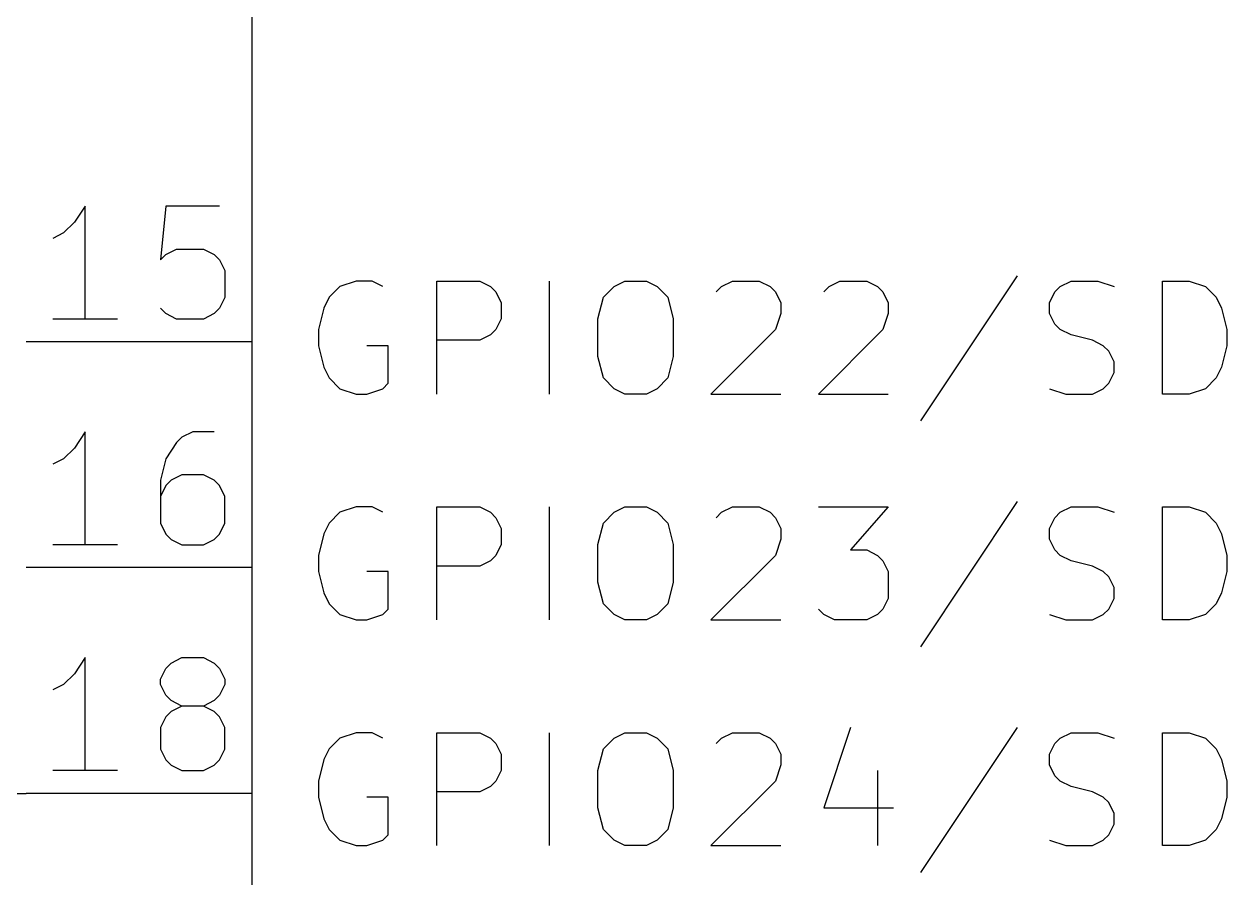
# Model space of a CAD drawing. Extents: x 0.4 to 11.3, y -7.9 to -0.4.
# Drawn here: x 1.449 to 1.982, y -3.587 to -3.209 of the extents above; entities that cross this region are included whole.
import ezdxf

# ---------------------------------------------------------------- set-up
doc = ezdxf.new("R2010")
doc.units = 0
doc.header["$MEASUREMENT"] = 0
for name, color, linetype in [('CYAN2', 4, 'CONTINUOUS'), ('GREEN3', 91, 'CONTINUOUS'), ('LYELLOW', 51, 'CONTINUOUS'), ('RED2', 1, 'CONTINUOUS'), ('RED3', 11, 'CONTINUOUS')]:
    doc.layers.add(name, color=color, linetype=linetype)

msp = doc.modelspace()

# ---------------------------------------------------------------- linework, layer by layer
at = {"layer": 'CYAN2', "linetype": 'CONTINUOUS'}
for p, q in [((1.59619, -3.32313), (1.58905, -3.32551)), ((1.59619, -3.32313), (1.58905, -3.32551)), ((1.60333, -3.32313), (1.59619, -3.32313)), ((1.60333, -3.32313), (1.59619, -3.32313)), ((1.60809, -3.32551), (1.60333, -3.32313)), ((1.60809, -3.32551), (1.60333, -3.32313)), ((1.6319, -3.37313), (1.6319, -3.32313)), ((1.6319, -3.32313), (1.65095, -3.32313)), ((1.6319, -3.37313), (1.6319, -3.32313)), ((1.6319, -3.32313), (1.65095, -3.32313)), ((1.65095, -3.32313), (1.65571, -3.32551)), ((1.65095, -3.32313), (1.65571, -3.32551)), ((1.6819, -3.37313), (1.6819, -3.32313)), ((1.6819, -3.37313), (1.6819, -3.32313)), ((1.71048, -3.32551), (1.71524, -3.32313)), ((1.71048, -3.32551), (1.71524, -3.32313)), ((1.71524, -3.32313), (1.72476, -3.32313)), ((1.71524, -3.32313), (1.72476, -3.32313)), ((1.72476, -3.32313), (1.72952, -3.32551)), ((1.72476, -3.32313), (1.72952, -3.32551)), ((1.75809, -3.32551), (1.76286, -3.32313)), ((1.75809, -3.32551), (1.76286, -3.32313)), ((1.76286, -3.32313), (1.77476, -3.32313)), ((1.76286, -3.32313), (1.77476, -3.32313)), ((1.77476, -3.32313), (1.77952, -3.32551)), ((1.77476, -3.32313), (1.77952, -3.32551)), ((1.80571, -3.32551), (1.81048, -3.32313)), ((1.80571, -3.32551), (1.81048, -3.32313)), ((1.81048, -3.32313), (1.82238, -3.32313)), ((1.81048, -3.32313), (1.82238, -3.32313)), ((1.82238, -3.32313), (1.82714, -3.32551)), ((1.82238, -3.32313), (1.82714, -3.32551)), ((1.88905, -3.32075), (1.84619, -3.38504)), ((1.88905, -3.32075), (1.84619, -3.38504)), ((1.90809, -3.32551), (1.91286, -3.32313)), ((1.90809, -3.32551), (1.91286, -3.32313)), ((1.91286, -3.32313), (1.92476, -3.32313)), ((1.91286, -3.32313), (1.92476, -3.32313)), ((1.92476, -3.32313), (1.93191, -3.32551)), ((1.92476, -3.32313), (1.93191, -3.32551)), ((1.95333, -3.37313), (1.95333, -3.32313)), ((1.95333, -3.32313), (1.96524, -3.32313)), ((1.95333, -3.37313), (1.95333, -3.32313)), ((1.95333, -3.32313), (1.96524, -3.32313)), ((1.96524, -3.32313), (1.97238, -3.32551)), ((1.96524, -3.32313), (1.97238, -3.32551)), ((1.58905, -3.32551), (1.58428, -3.33028)), ((1.58905, -3.32551), (1.58428, -3.33028)), ((1.65571, -3.32551), (1.65809, -3.32789)), ((1.65571, -3.32551), (1.65809, -3.32789)), ((1.65809, -3.32789), (1.66047, -3.33265)), ((1.65809, -3.32789), (1.66047, -3.33265)), ((1.70571, -3.33028), (1.71048, -3.32551)), ((1.70571, -3.33028), (1.71048, -3.32551)), ((1.72952, -3.32551), (1.73428, -3.33028)), ((1.72952, -3.32551), (1.73428, -3.33028)), ((1.75572, -3.32789), (1.75809, -3.32551)), ((1.75572, -3.32789), (1.75809, -3.32551)), ((1.77952, -3.32551), (1.78191, -3.32789)), ((1.77952, -3.32551), (1.78191, -3.32789)), ((1.78191, -3.32789), (1.78429, -3.33265)), ((1.78191, -3.32789), (1.78429, -3.33265)), ((1.80333, -3.32789), (1.80571, -3.32551)), ((1.80333, -3.32789), (1.80571, -3.32551)), ((1.82714, -3.32551), (1.82952, -3.32789)), ((1.82714, -3.32551), (1.82952, -3.32789)), ((1.82952, -3.32789), (1.83191, -3.33265)), ((1.82952, -3.32789), (1.83191, -3.33265)), ((1.90333, -3.33265), (1.90571, -3.32789)), ((1.90333, -3.33265), (1.90571, -3.32789)), ((1.90571, -3.32789), (1.90809, -3.32551)), ((1.90571, -3.32789), (1.90809, -3.32551)), ((1.97238, -3.32551), (1.97714, -3.33028)), ((1.97238, -3.32551), (1.97714, -3.33028)), ((1.5819, -3.33504), (1.57952, -3.34456)), ((1.5819, -3.33504), (1.57952, -3.34456)), ((1.58428, -3.33028), (1.5819, -3.33504)), ((1.58428, -3.33028), (1.5819, -3.33504)), ((1.66047, -3.33265), (1.66047, -3.3398)), ((1.66047, -3.33265), (1.66047, -3.3398)), ((1.70333, -3.3398), (1.70571, -3.33028)), ((1.70333, -3.3398), (1.70571, -3.33028)), ((1.73428, -3.33028), (1.73667, -3.3398)), ((1.73428, -3.33028), (1.73667, -3.3398)), ((1.78429, -3.33265), (1.78429, -3.33742)), ((1.78429, -3.33265), (1.78429, -3.33742)), ((1.83191, -3.33265), (1.83191, -3.33742)), ((1.83191, -3.33265), (1.83191, -3.33742)), ((1.90333, -3.33742), (1.90333, -3.33265)), ((1.90333, -3.33742), (1.90333, -3.33265)), ((1.97714, -3.33028), (1.97952, -3.33504)), ((1.97714, -3.33028), (1.97952, -3.33504)), ((1.97952, -3.33504), (1.9819, -3.34456)), ((1.97952, -3.33504), (1.9819, -3.34456)), ((1.66047, -3.3398), (1.65809, -3.34456)), ((1.66047, -3.3398), (1.65809, -3.34456)), ((1.70333, -3.35646), (1.70333, -3.3398)), ((1.70333, -3.35646), (1.70333, -3.3398)), ((1.73667, -3.3398), (1.73667, -3.35646)), ((1.73667, -3.3398), (1.73667, -3.35646)), ((1.78429, -3.33742), (1.78191, -3.34456)), ((1.78429, -3.33742), (1.78191, -3.34456)), ((1.83191, -3.33742), (1.82952, -3.34456)), ((1.83191, -3.33742), (1.82952, -3.34456)), ((1.90571, -3.34218), (1.90333, -3.33742)), ((1.90571, -3.34218), (1.90333, -3.33742)), ((1.57952, -3.34456), (1.57952, -3.3517)), ((1.57952, -3.34456), (1.57952, -3.3517)), ((1.65809, -3.34456), (1.65571, -3.34694)), ((1.65809, -3.34456), (1.65571, -3.34694)), ((1.78191, -3.34456), (1.75333, -3.37313)), ((1.78191, -3.34456), (1.75333, -3.37313)), ((1.82952, -3.34456), (1.80095, -3.37313)), ((1.82952, -3.34456), (1.80095, -3.37313)), ((1.90809, -3.34456), (1.90571, -3.34218)), ((1.90809, -3.34456), (1.90571, -3.34218)), ((1.91286, -3.34694), (1.90809, -3.34456)), ((1.91286, -3.34694), (1.90809, -3.34456)), ((1.9819, -3.34456), (1.9819, -3.3517)), ((1.9819, -3.34456), (1.9819, -3.3517)), ((1.65095, -3.34932), (1.6319, -3.34932)), ((1.65095, -3.34932), (1.6319, -3.34932)), ((1.65571, -3.34694), (1.65095, -3.34932)), ((1.65571, -3.34694), (1.65095, -3.34932)), ((1.92238, -3.34932), (1.91286, -3.34694)), ((1.92238, -3.34932), (1.91286, -3.34694)), ((1.92714, -3.3517), (1.92238, -3.34932)), ((1.92714, -3.3517), (1.92238, -3.34932)), ((1.57952, -3.3517), (1.5819, -3.36122)), ((1.57952, -3.3517), (1.5819, -3.36122)), ((1.61047, -3.3517), (1.60095, -3.3517)), ((1.61047, -3.3517), (1.60095, -3.3517)), ((1.61047, -3.36837), (1.61047, -3.3517)), ((1.61047, -3.36837), (1.61047, -3.3517)), ((1.92952, -3.35408), (1.92714, -3.3517)), ((1.92952, -3.35408), (1.92714, -3.3517)), ((1.93191, -3.35885), (1.92952, -3.35408)), ((1.93191, -3.35885), (1.92952, -3.35408)), ((1.9819, -3.3517), (1.97952, -3.36122)), ((1.9819, -3.3517), (1.97952, -3.36122)), ((1.5819, -3.36122), (1.58428, -3.36599)), ((1.5819, -3.36122), (1.58428, -3.36599)), ((1.70571, -3.36599), (1.70333, -3.35646)), ((1.70571, -3.36599), (1.70333, -3.35646)), ((1.73667, -3.35646), (1.73428, -3.36599)), ((1.73667, -3.35646), (1.73428, -3.36599)), ((1.93191, -3.36361), (1.93191, -3.35885)), ((1.93191, -3.36361), (1.93191, -3.35885)), ((1.97952, -3.36122), (1.97714, -3.36599)), ((1.97952, -3.36122), (1.97714, -3.36599)), ((1.58428, -3.36599), (1.58905, -3.37075)), ((1.58428, -3.36599), (1.58905, -3.37075)), ((1.71048, -3.37075), (1.70571, -3.36599)), ((1.71048, -3.37075), (1.70571, -3.36599)), ((1.73428, -3.36599), (1.72952, -3.37075)), ((1.73428, -3.36599), (1.72952, -3.37075)), ((1.92952, -3.36837), (1.93191, -3.36361)), ((1.92952, -3.36837), (1.93191, -3.36361)), ((1.97714, -3.36599), (1.97238, -3.37075)), ((1.97714, -3.36599), (1.97238, -3.37075)), ((1.58905, -3.37075), (1.59619, -3.37313)), ((1.58905, -3.37075), (1.59619, -3.37313)), ((1.60095, -3.37313), (1.60809, -3.37075)), ((1.60095, -3.37313), (1.60809, -3.37075)), ((1.60809, -3.37075), (1.61047, -3.36837)), ((1.60809, -3.37075), (1.61047, -3.36837)), ((1.71524, -3.37313), (1.71048, -3.37075)), ((1.71524, -3.37313), (1.71048, -3.37075)), ((1.72952, -3.37075), (1.72476, -3.37313)), ((1.72952, -3.37075), (1.72476, -3.37313)), ((1.90333, -3.37075), (1.91048, -3.37313)), ((1.90333, -3.37075), (1.91048, -3.37313)), ((1.92238, -3.37313), (1.92714, -3.37075)), ((1.92238, -3.37313), (1.92714, -3.37075)), ((1.92714, -3.37075), (1.92952, -3.36837)), ((1.92714, -3.37075), (1.92952, -3.36837)), ((1.97238, -3.37075), (1.96524, -3.37313)), ((1.97238, -3.37075), (1.96524, -3.37313)), ((1.59619, -3.37313), (1.60095, -3.37313)), ((1.59619, -3.37313), (1.60095, -3.37313)), ((1.72476, -3.37313), (1.71524, -3.37313)), ((1.72476, -3.37313), (1.71524, -3.37313)), ((1.75333, -3.37313), (1.78429, -3.37313)), ((1.75333, -3.37313), (1.78429, -3.37313)), ((1.80095, -3.37313), (1.83191, -3.37313)), ((1.80095, -3.37313), (1.83191, -3.37313)), ((1.91048, -3.37313), (1.92238, -3.37313)), ((1.91048, -3.37313), (1.92238, -3.37313)), ((1.96524, -3.37313), (1.95333, -3.37313)), ((1.96524, -3.37313), (1.95333, -3.37313)), ((1.58905, -3.42551), (1.58428, -3.43028)), ((1.58905, -3.42551), (1.58428, -3.43028)), ((1.59619, -3.42313), (1.58905, -3.42551)), ((1.59619, -3.42313), (1.58905, -3.42551)), ((1.60333, -3.42313), (1.59619, -3.42313)), ((1.60333, -3.42313), (1.59619, -3.42313)), ((1.60809, -3.42551), (1.60333, -3.42313)), ((1.60809, -3.42551), (1.60333, -3.42313)), ((1.6319, -3.47313), (1.6319, -3.42313)), ((1.6319, -3.42313), (1.65095, -3.42313)), ((1.6319, -3.47313), (1.6319, -3.42313)), ((1.6319, -3.42313), (1.65095, -3.42313)), ((1.65095, -3.42313), (1.65571, -3.42551)), ((1.65095, -3.42313), (1.65571, -3.42551)), ((1.65571, -3.42551), (1.65809, -3.42789)), ((1.65571, -3.42551), (1.65809, -3.42789)), ((1.6819, -3.47313), (1.6819, -3.42313)), ((1.6819, -3.47313), (1.6819, -3.42313)), ((1.70571, -3.43028), (1.71048, -3.42551)), ((1.70571, -3.43028), (1.71048, -3.42551)), ((1.71048, -3.42551), (1.71524, -3.42313)), ((1.71048, -3.42551), (1.71524, -3.42313)), ((1.71524, -3.42313), (1.72476, -3.42313)), ((1.71524, -3.42313), (1.72476, -3.42313)), ((1.72476, -3.42313), (1.72952, -3.42551)), ((1.72476, -3.42313), (1.72952, -3.42551)), ((1.72952, -3.42551), (1.73428, -3.43028)), ((1.72952, -3.42551), (1.73428, -3.43028)), ((1.75572, -3.42789), (1.75809, -3.42551)), ((1.75572, -3.42789), (1.75809, -3.42551)), ((1.75809, -3.42551), (1.76286, -3.42313)), ((1.75809, -3.42551), (1.76286, -3.42313)), ((1.76286, -3.42313), (1.77476, -3.42313)), ((1.76286, -3.42313), (1.77476, -3.42313)), ((1.77476, -3.42313), (1.77952, -3.42551)), ((1.77476, -3.42313), (1.77952, -3.42551)), ((1.77952, -3.42551), (1.78191, -3.42789)), ((1.77952, -3.42551), (1.78191, -3.42789)), ((1.80095, -3.42313), (1.83191, -3.42313)), ((1.80095, -3.42313), (1.83191, -3.42313)), ((1.83191, -3.42313), (1.81524, -3.44218)), ((1.83191, -3.42313), (1.81524, -3.44218)), ((1.88905, -3.42075), (1.84619, -3.48504)), ((1.88905, -3.42075), (1.84619, -3.48504)), ((1.90571, -3.42789), (1.90809, -3.42551)), ((1.90571, -3.42789), (1.90809, -3.42551)), ((1.90809, -3.42551), (1.91286, -3.42313)), ((1.90809, -3.42551), (1.91286, -3.42313)), ((1.91286, -3.42313), (1.92476, -3.42313)), ((1.91286, -3.42313), (1.92476, -3.42313)), ((1.92476, -3.42313), (1.93191, -3.42551)), ((1.92476, -3.42313), (1.93191, -3.42551)), ((1.95333, -3.47313), (1.95333, -3.42313)), ((1.95333, -3.42313), (1.96524, -3.42313)), ((1.95333, -3.47313), (1.95333, -3.42313)), ((1.95333, -3.42313), (1.96524, -3.42313)), ((1.96524, -3.42313), (1.97238, -3.42551)), ((1.96524, -3.42313), (1.97238, -3.42551)), ((1.97238, -3.42551), (1.97714, -3.43028)), ((1.97238, -3.42551), (1.97714, -3.43028)), ((1.58428, -3.43028), (1.5819, -3.43504)), ((1.58428, -3.43028), (1.5819, -3.43504)), ((1.65809, -3.42789), (1.66047, -3.43265)), ((1.65809, -3.42789), (1.66047, -3.43265)), ((1.70333, -3.4398), (1.70571, -3.43028)), ((1.70333, -3.4398), (1.70571, -3.43028)), ((1.73428, -3.43028), (1.73667, -3.4398)), ((1.73428, -3.43028), (1.73667, -3.4398)), ((1.78191, -3.42789), (1.78429, -3.43265)), ((1.78191, -3.42789), (1.78429, -3.43265)), ((1.90333, -3.43265), (1.90571, -3.42789)), ((1.90333, -3.43265), (1.90571, -3.42789)), ((1.97714, -3.43028), (1.97952, -3.43504)), ((1.97714, -3.43028), (1.97952, -3.43504)), ((1.5819, -3.43504), (1.57952, -3.44456)), ((1.5819, -3.43504), (1.57952, -3.44456)), ((1.66047, -3.43265), (1.66047, -3.4398)), ((1.66047, -3.43265), (1.66047, -3.4398)), ((1.78429, -3.43265), (1.78429, -3.43742)), ((1.78429, -3.43265), (1.78429, -3.43742)), ((1.90333, -3.43742), (1.90333, -3.43265)), ((1.90333, -3.43742), (1.90333, -3.43265)), ((1.97952, -3.43504), (1.9819, -3.44456)), ((1.97952, -3.43504), (1.9819, -3.44456)), ((1.66047, -3.4398), (1.65809, -3.44456)), ((1.66047, -3.4398), (1.65809, -3.44456)), ((1.70333, -3.45646), (1.70333, -3.4398)), ((1.70333, -3.45646), (1.70333, -3.4398)), ((1.73667, -3.4398), (1.73667, -3.45646)), ((1.73667, -3.4398), (1.73667, -3.45646)), ((1.78429, -3.43742), (1.78191, -3.44456)), ((1.78429, -3.43742), (1.78191, -3.44456)), ((1.90571, -3.44218), (1.90333, -3.43742)), ((1.90571, -3.44218), (1.90333, -3.43742)), ((1.57952, -3.44456), (1.57952, -3.4517)), ((1.57952, -3.44456), (1.57952, -3.4517)), ((1.65571, -3.44694), (1.65095, -3.44932)), ((1.65571, -3.44694), (1.65095, -3.44932)), ((1.65809, -3.44456), (1.65571, -3.44694)), ((1.65809, -3.44456), (1.65571, -3.44694)), ((1.78191, -3.44456), (1.75333, -3.47313)), ((1.78191, -3.44456), (1.75333, -3.47313)), ((1.81524, -3.44218), (1.82238, -3.44218)), ((1.81524, -3.44218), (1.82238, -3.44218)), ((1.82238, -3.44218), (1.82714, -3.44456)), ((1.82238, -3.44218), (1.82714, -3.44456)), ((1.82714, -3.44456), (1.82952, -3.44694)), ((1.82714, -3.44456), (1.82952, -3.44694)), ((1.82952, -3.44694), (1.83191, -3.4517)), ((1.82952, -3.44694), (1.83191, -3.4517)), ((1.90809, -3.44456), (1.90571, -3.44218)), ((1.90809, -3.44456), (1.90571, -3.44218)), ((1.91286, -3.44694), (1.90809, -3.44456)), ((1.91286, -3.44694), (1.90809, -3.44456)), ((1.92238, -3.44932), (1.91286, -3.44694)), ((1.92238, -3.44932), (1.91286, -3.44694)), ((1.9819, -3.44456), (1.9819, -3.4517)), ((1.9819, -3.44456), (1.9819, -3.4517)), ((1.57952, -3.4517), (1.5819, -3.46122)), ((1.57952, -3.4517), (1.5819, -3.46122)), ((1.61047, -3.4517), (1.60095, -3.4517)), ((1.61047, -3.4517), (1.60095, -3.4517)), ((1.61047, -3.46837), (1.61047, -3.4517)), ((1.61047, -3.46837), (1.61047, -3.4517)), ((1.65095, -3.44932), (1.6319, -3.44932)), ((1.65095, -3.44932), (1.6319, -3.44932)), ((1.83191, -3.4517), (1.83191, -3.46361)), ((1.83191, -3.4517), (1.83191, -3.46361)), ((1.92714, -3.4517), (1.92238, -3.44932)), ((1.92714, -3.4517), (1.92238, -3.44932)), ((1.92952, -3.45408), (1.92714, -3.4517)), ((1.92952, -3.45408), (1.92714, -3.4517)), ((1.9819, -3.4517), (1.97952, -3.46122)), ((1.9819, -3.4517), (1.97952, -3.46122)), ((1.70571, -3.46599), (1.70333, -3.45646)), ((1.70571, -3.46599), (1.70333, -3.45646)), ((1.73667, -3.45646), (1.73428, -3.46599)), ((1.73667, -3.45646), (1.73428, -3.46599)), ((1.93191, -3.45885), (1.92952, -3.45408)), ((1.93191, -3.45885), (1.92952, -3.45408)), ((1.5819, -3.46122), (1.58428, -3.46599)), ((1.5819, -3.46122), (1.58428, -3.46599)), ((1.93191, -3.46361), (1.93191, -3.45885)), ((1.93191, -3.46361), (1.93191, -3.45885)), ((1.97952, -3.46122), (1.97714, -3.46599)), ((1.97952, -3.46122), (1.97714, -3.46599)), ((1.58428, -3.46599), (1.58905, -3.47075)), ((1.58428, -3.46599), (1.58905, -3.47075)), ((1.71048, -3.47075), (1.70571, -3.46599)), ((1.71048, -3.47075), (1.70571, -3.46599)), ((1.73428, -3.46599), (1.72952, -3.47075)), ((1.73428, -3.46599), (1.72952, -3.47075)), ((1.83191, -3.46361), (1.82952, -3.46837)), ((1.83191, -3.46361), (1.82952, -3.46837)), ((1.92952, -3.46837), (1.93191, -3.46361)), ((1.92952, -3.46837), (1.93191, -3.46361)), ((1.97714, -3.46599), (1.97238, -3.47075)), ((1.97714, -3.46599), (1.97238, -3.47075)), ((1.58905, -3.47075), (1.59619, -3.47313)), ((1.58905, -3.47075), (1.59619, -3.47313)), ((1.59619, -3.47313), (1.60095, -3.47313)), ((1.59619, -3.47313), (1.60095, -3.47313)), ((1.60095, -3.47313), (1.60809, -3.47075)), ((1.60095, -3.47313), (1.60809, -3.47075)), ((1.60809, -3.47075), (1.61047, -3.46837)), ((1.60809, -3.47075), (1.61047, -3.46837)), ((1.71524, -3.47313), (1.71048, -3.47075)), ((1.71524, -3.47313), (1.71048, -3.47075)), ((1.72476, -3.47313), (1.71524, -3.47313)), ((1.72476, -3.47313), (1.71524, -3.47313)), ((1.72952, -3.47075), (1.72476, -3.47313)), ((1.72952, -3.47075), (1.72476, -3.47313)), ((1.75333, -3.47313), (1.78429, -3.47313)), ((1.75333, -3.47313), (1.78429, -3.47313)), ((1.80333, -3.47075), (1.80095, -3.46837)), ((1.80333, -3.47075), (1.80095, -3.46837)), ((1.80809, -3.47313), (1.80333, -3.47075)), ((1.80809, -3.47313), (1.80333, -3.47075)), ((1.82238, -3.47313), (1.80809, -3.47313)), ((1.82238, -3.47313), (1.80809, -3.47313)), ((1.82714, -3.47075), (1.82238, -3.47313)), ((1.82714, -3.47075), (1.82238, -3.47313)), ((1.82952, -3.46837), (1.82714, -3.47075)), ((1.82952, -3.46837), (1.82714, -3.47075)), ((1.90333, -3.47075), (1.91048, -3.47313)), ((1.90333, -3.47075), (1.91048, -3.47313)), ((1.91048, -3.47313), (1.92238, -3.47313)), ((1.91048, -3.47313), (1.92238, -3.47313)), ((1.92238, -3.47313), (1.92714, -3.47075)), ((1.92238, -3.47313), (1.92714, -3.47075)), ((1.92714, -3.47075), (1.92952, -3.46837)), ((1.92714, -3.47075), (1.92952, -3.46837)), ((1.96524, -3.47313), (1.95333, -3.47313)), ((1.96524, -3.47313), (1.95333, -3.47313)), ((1.97238, -3.47075), (1.96524, -3.47313)), ((1.97238, -3.47075), (1.96524, -3.47313)), ((1.81524, -3.52075), (1.80333, -3.55646)), ((1.81524, -3.52075), (1.80333, -3.55646)), ((1.88905, -3.52075), (1.84619, -3.58504)), ((1.88905, -3.52075), (1.84619, -3.58504)), ((1.58905, -3.52551), (1.58428, -3.53028)), ((1.58905, -3.52551), (1.58428, -3.53028)), ((1.59619, -3.52313), (1.58905, -3.52551)), ((1.59619, -3.52313), (1.58905, -3.52551)), ((1.60333, -3.52313), (1.59619, -3.52313)), ((1.60333, -3.52313), (1.59619, -3.52313)), ((1.60809, -3.52551), (1.60333, -3.52313)), ((1.60809, -3.52551), (1.60333, -3.52313)), ((1.6319, -3.57313), (1.6319, -3.52313)), ((1.6319, -3.52313), (1.65095, -3.52313)), ((1.6319, -3.57313), (1.6319, -3.52313)), ((1.6319, -3.52313), (1.65095, -3.52313)), ((1.65095, -3.52313), (1.65571, -3.52551)), ((1.65095, -3.52313), (1.65571, -3.52551)), ((1.65571, -3.52551), (1.65809, -3.52789)), ((1.65571, -3.52551), (1.65809, -3.52789)), ((1.6819, -3.57313), (1.6819, -3.52313)), ((1.6819, -3.57313), (1.6819, -3.52313)), ((1.70571, -3.53028), (1.71048, -3.52551)), ((1.70571, -3.53028), (1.71048, -3.52551)), ((1.71048, -3.52551), (1.71524, -3.52313)), ((1.71048, -3.52551), (1.71524, -3.52313)), ((1.71524, -3.52313), (1.72476, -3.52313)), ((1.71524, -3.52313), (1.72476, -3.52313)), ((1.72476, -3.52313), (1.72952, -3.52551)), ((1.72476, -3.52313), (1.72952, -3.52551)), ((1.72952, -3.52551), (1.73428, -3.53028)), ((1.72952, -3.52551), (1.73428, -3.53028)), ((1.75572, -3.52789), (1.75809, -3.52551)), ((1.75572, -3.52789), (1.75809, -3.52551)), ((1.75809, -3.52551), (1.76286, -3.52313)), ((1.75809, -3.52551), (1.76286, -3.52313)), ((1.76286, -3.52313), (1.77476, -3.52313)), ((1.76286, -3.52313), (1.77476, -3.52313)), ((1.77476, -3.52313), (1.77952, -3.52551)), ((1.77476, -3.52313), (1.77952, -3.52551)), ((1.77952, -3.52551), (1.78191, -3.52789)), ((1.77952, -3.52551), (1.78191, -3.52789)), ((1.90571, -3.52789), (1.90809, -3.52551)), ((1.90571, -3.52789), (1.90809, -3.52551)), ((1.90809, -3.52551), (1.91286, -3.52313)), ((1.90809, -3.52551), (1.91286, -3.52313)), ((1.91286, -3.52313), (1.92476, -3.52313)), ((1.91286, -3.52313), (1.92476, -3.52313)), ((1.92476, -3.52313), (1.93191, -3.52551)), ((1.92476, -3.52313), (1.93191, -3.52551)), ((1.95333, -3.57313), (1.95333, -3.52313)), ((1.95333, -3.52313), (1.96524, -3.52313)), ((1.95333, -3.57313), (1.95333, -3.52313)), ((1.95333, -3.52313), (1.96524, -3.52313)), ((1.96524, -3.52313), (1.97238, -3.52551)), ((1.96524, -3.52313), (1.97238, -3.52551)), ((1.97238, -3.52551), (1.97714, -3.53028)), ((1.97238, -3.52551), (1.97714, -3.53028)), ((1.58428, -3.53028), (1.5819, -3.53504)), ((1.58428, -3.53028), (1.5819, -3.53504)), ((1.65809, -3.52789), (1.66047, -3.53265)), ((1.65809, -3.52789), (1.66047, -3.53265)), ((1.70333, -3.5398), (1.70571, -3.53028)), ((1.70333, -3.5398), (1.70571, -3.53028)), ((1.73428, -3.53028), (1.73667, -3.5398)), ((1.73428, -3.53028), (1.73667, -3.5398)), ((1.78191, -3.52789), (1.78429, -3.53265)), ((1.78191, -3.52789), (1.78429, -3.53265)), ((1.90333, -3.53265), (1.90571, -3.52789)), ((1.90333, -3.53265), (1.90571, -3.52789)), ((1.97714, -3.53028), (1.97952, -3.53504)), ((1.97714, -3.53028), (1.97952, -3.53504)), ((1.5819, -3.53504), (1.57952, -3.54456)), ((1.5819, -3.53504), (1.57952, -3.54456)), ((1.66047, -3.53265), (1.66047, -3.5398)), ((1.66047, -3.53265), (1.66047, -3.5398)), ((1.78429, -3.53742), (1.78191, -3.54456)), ((1.78429, -3.53742), (1.78191, -3.54456)), ((1.78429, -3.53265), (1.78429, -3.53742)), ((1.78429, -3.53265), (1.78429, -3.53742)), ((1.90333, -3.53742), (1.90333, -3.53265)), ((1.90333, -3.53742), (1.90333, -3.53265)), ((1.90571, -3.54218), (1.90333, -3.53742)), ((1.90571, -3.54218), (1.90333, -3.53742)), ((1.97952, -3.53504), (1.9819, -3.54456)), ((1.97952, -3.53504), (1.9819, -3.54456)), ((1.66047, -3.5398), (1.65809, -3.54456)), ((1.66047, -3.5398), (1.65809, -3.54456)), ((1.70333, -3.55646), (1.70333, -3.5398)), ((1.70333, -3.55646), (1.70333, -3.5398)), ((1.73667, -3.5398), (1.73667, -3.55646)), ((1.73667, -3.5398), (1.73667, -3.55646)), ((1.82714, -3.5398), (1.82714, -3.57313)), ((1.82714, -3.5398), (1.82714, -3.57313)), ((1.90809, -3.54456), (1.90571, -3.54218)), ((1.90809, -3.54456), (1.90571, -3.54218)), ((1.57952, -3.54456), (1.57952, -3.5517)), ((1.57952, -3.54456), (1.57952, -3.5517)), ((1.65571, -3.54694), (1.65095, -3.54932)), ((1.65571, -3.54694), (1.65095, -3.54932)), ((1.65809, -3.54456), (1.65571, -3.54694)), ((1.65809, -3.54456), (1.65571, -3.54694)), ((1.78191, -3.54456), (1.75333, -3.57313)), ((1.78191, -3.54456), (1.75333, -3.57313)), ((1.91286, -3.54694), (1.90809, -3.54456)), ((1.91286, -3.54694), (1.90809, -3.54456)), ((1.92238, -3.54932), (1.91286, -3.54694)), ((1.92238, -3.54932), (1.91286, -3.54694)), ((1.9819, -3.54456), (1.9819, -3.5517)), ((1.9819, -3.54456), (1.9819, -3.5517)), ((1.57952, -3.5517), (1.5819, -3.56122)), ((1.57952, -3.5517), (1.5819, -3.56122)), ((1.61047, -3.5517), (1.60095, -3.5517)), ((1.61047, -3.5517), (1.60095, -3.5517)), ((1.61047, -3.56837), (1.61047, -3.5517)), ((1.61047, -3.56837), (1.61047, -3.5517)), ((1.65095, -3.54932), (1.6319, -3.54932)), ((1.65095, -3.54932), (1.6319, -3.54932)), ((1.92714, -3.5517), (1.92238, -3.54932)), ((1.92714, -3.5517), (1.92238, -3.54932)), ((1.92952, -3.55408), (1.92714, -3.5517)), ((1.92952, -3.55408), (1.92714, -3.5517)), ((1.9819, -3.5517), (1.97952, -3.56122)), ((1.9819, -3.5517), (1.97952, -3.56122)), ((1.70571, -3.56599), (1.70333, -3.55646)), ((1.70571, -3.56599), (1.70333, -3.55646)), ((1.73667, -3.55646), (1.73428, -3.56599)), ((1.73667, -3.55646), (1.73428, -3.56599)), ((1.80333, -3.55646), (1.83428, -3.55646)), ((1.80333, -3.55646), (1.83428, -3.55646)), ((1.93191, -3.55885), (1.92952, -3.55408)), ((1.93191, -3.55885), (1.92952, -3.55408)), ((1.93191, -3.56361), (1.93191, -3.55885)), ((1.93191, -3.56361), (1.93191, -3.55885)), ((1.5819, -3.56122), (1.58428, -3.56599)), ((1.5819, -3.56122), (1.58428, -3.56599)), ((1.92952, -3.56837), (1.93191, -3.56361)), ((1.92952, -3.56837), (1.93191, -3.56361)), ((1.97952, -3.56122), (1.97714, -3.56599)), ((1.97952, -3.56122), (1.97714, -3.56599)), ((1.58428, -3.56599), (1.58905, -3.57075)), ((1.58428, -3.56599), (1.58905, -3.57075)), ((1.60809, -3.57075), (1.61047, -3.56837)), ((1.60809, -3.57075), (1.61047, -3.56837)), ((1.71048, -3.57075), (1.70571, -3.56599)), ((1.71048, -3.57075), (1.70571, -3.56599)), ((1.73428, -3.56599), (1.72952, -3.57075)), ((1.73428, -3.56599), (1.72952, -3.57075)), ((1.92714, -3.57075), (1.92952, -3.56837)), ((1.92714, -3.57075), (1.92952, -3.56837)), ((1.97714, -3.56599), (1.97238, -3.57075)), ((1.97714, -3.56599), (1.97238, -3.57075)), ((1.58905, -3.57075), (1.59619, -3.57313)), ((1.58905, -3.57075), (1.59619, -3.57313)), ((1.59619, -3.57313), (1.60095, -3.57313)), ((1.59619, -3.57313), (1.60095, -3.57313)), ((1.60095, -3.57313), (1.60809, -3.57075)), ((1.60095, -3.57313), (1.60809, -3.57075)), ((1.71524, -3.57313), (1.71048, -3.57075)), ((1.71524, -3.57313), (1.71048, -3.57075)), ((1.72476, -3.57313), (1.71524, -3.57313)), ((1.72476, -3.57313), (1.71524, -3.57313)), ((1.72952, -3.57075), (1.72476, -3.57313)), ((1.72952, -3.57075), (1.72476, -3.57313)), ((1.75333, -3.57313), (1.78429, -3.57313)), ((1.75333, -3.57313), (1.78429, -3.57313)), ((1.90333, -3.57075), (1.91048, -3.57313)), ((1.90333, -3.57075), (1.91048, -3.57313)), ((1.91048, -3.57313), (1.92238, -3.57313)), ((1.91048, -3.57313), (1.92238, -3.57313)), ((1.92238, -3.57313), (1.92714, -3.57075)), ((1.92238, -3.57313), (1.92714, -3.57075)), ((1.96524, -3.57313), (1.95333, -3.57313)), ((1.96524, -3.57313), (1.95333, -3.57313)), ((1.97238, -3.57075), (1.96524, -3.57313)), ((1.97238, -3.57075), (1.96524, -3.57313))]:
    msp.add_line(p, q, dxfattribs=at)
at = {"layer": 'GREEN3', "linetype": 'CONTINUOUS'}
msp.add_line((1.2, -3.55), (1.45, -3.55), dxfattribs=at)
at = {"layer": 'LYELLOW', "linetype": 'CONTINUOUS'}
msp.add_line((1.55, -1.95), (1.55, -3.95), dxfattribs=at)
at = {"layer": 'RED2', "linetype": 'CONTINUOUS'}
for p, q in [((1.55, -1.95), (1.55, -3.95)), ((1.55, -3.35), (1.45, -3.35)), ((1.55, -3.35), (1.45, -3.35)), ((1.55, -3.45), (1.45, -3.45)), ((1.55, -3.45), (1.45, -3.45)), ((1.55, -3.55), (1.45, -3.55)), ((1.55, -3.55), (1.45, -3.55))]:
    msp.add_line(p, q, dxfattribs=at)
at = {"layer": 'RED3', "linetype": 'CONTINUOUS'}
for p, q in [((1.47619, -3.28988), (1.47143, -3.29702)), ((1.47619, -3.28988), (1.47143, -3.29702)), ((1.47619, -3.33988), (1.47619, -3.28988)), ((1.47619, -3.33988), (1.47619, -3.28988)), ((1.5119, -3.28988), (1.50952, -3.31369)), ((1.5119, -3.28988), (1.50952, -3.31369)), ((1.53571, -3.28988), (1.5119, -3.28988)), ((1.53571, -3.28988), (1.5119, -3.28988)), ((1.47143, -3.29702), (1.46667, -3.30178)), ((1.47143, -3.29702), (1.46667, -3.30178)), ((1.46667, -3.30178), (1.46191, -3.30417)), ((1.46667, -3.30178), (1.46191, -3.30417)), ((1.50952, -3.31369), (1.5119, -3.31131)), ((1.50952, -3.31369), (1.5119, -3.31131)), ((1.5119, -3.31131), (1.51667, -3.30893)), ((1.5119, -3.31131), (1.51667, -3.30893)), ((1.51667, -3.30893), (1.52857, -3.30893)), ((1.51667, -3.30893), (1.52857, -3.30893)), ((1.52857, -3.30893), (1.53333, -3.31131)), ((1.52857, -3.30893), (1.53333, -3.31131)), ((1.53333, -3.31131), (1.53571, -3.31369)), ((1.53333, -3.31131), (1.53571, -3.31369)), ((1.53571, -3.31369), (1.53809, -3.31845)), ((1.53571, -3.31369), (1.53809, -3.31845)), ((1.53809, -3.31845), (1.53809, -3.33035)), ((1.53809, -3.31845), (1.53809, -3.33035)), ((1.5119, -3.3375), (1.50952, -3.33512)), ((1.5119, -3.3375), (1.50952, -3.33512)), ((1.53571, -3.33512), (1.53333, -3.3375)), ((1.53571, -3.33512), (1.53333, -3.3375)), ((1.53809, -3.33035), (1.53571, -3.33512)), ((1.53809, -3.33035), (1.53571, -3.33512)), ((1.49048, -3.33988), (1.46191, -3.33988)), ((1.49048, -3.33988), (1.46191, -3.33988)), ((1.51667, -3.33988), (1.5119, -3.3375)), ((1.51667, -3.33988), (1.5119, -3.3375)), ((1.52857, -3.33988), (1.51667, -3.33988)), ((1.52857, -3.33988), (1.51667, -3.33988)), ((1.53333, -3.3375), (1.52857, -3.33988)), ((1.53333, -3.3375), (1.52857, -3.33988)), ((1.47619, -3.38988), (1.47143, -3.39702)), ((1.47619, -3.38988), (1.47143, -3.39702)), ((1.47619, -3.43988), (1.47619, -3.38988)), ((1.47619, -3.43988), (1.47619, -3.38988)), ((1.51905, -3.39226), (1.51667, -3.39464)), ((1.51905, -3.39226), (1.51667, -3.39464)), ((1.52381, -3.38988), (1.51905, -3.39226)), ((1.52381, -3.38988), (1.51905, -3.39226)), ((1.53333, -3.38988), (1.52381, -3.38988)), ((1.53333, -3.38988), (1.52381, -3.38988)), ((1.47143, -3.39702), (1.46667, -3.40178)), ((1.47143, -3.39702), (1.46667, -3.40178)), ((1.51667, -3.39464), (1.5119, -3.40178)), ((1.51667, -3.39464), (1.5119, -3.40178)), ((1.46667, -3.40178), (1.46191, -3.40417)), ((1.46667, -3.40178), (1.46191, -3.40417)), ((1.5119, -3.40178), (1.50952, -3.41131)), ((1.5119, -3.40178), (1.50952, -3.41131)), ((1.51905, -3.40893), (1.51428, -3.41131)), ((1.51905, -3.40893), (1.51428, -3.41131)), ((1.52857, -3.40893), (1.51905, -3.40893)), ((1.52857, -3.40893), (1.51905, -3.40893)), ((1.53333, -3.41131), (1.52857, -3.40893)), ((1.53333, -3.41131), (1.52857, -3.40893)), ((1.50952, -3.41131), (1.50952, -3.43035)), ((1.50952, -3.41131), (1.50952, -3.43035)), ((1.5119, -3.41369), (1.50952, -3.41845)), ((1.5119, -3.41369), (1.50952, -3.41845)), ((1.51428, -3.41131), (1.5119, -3.41369)), ((1.51428, -3.41131), (1.5119, -3.41369)), ((1.53571, -3.41369), (1.53333, -3.41131)), ((1.53571, -3.41369), (1.53333, -3.41131)), ((1.53809, -3.41845), (1.53571, -3.41369)), ((1.53809, -3.41845), (1.53571, -3.41369)), ((1.53809, -3.43035), (1.53809, -3.41845)), ((1.53809, -3.43035), (1.53809, -3.41845)), ((1.50952, -3.43035), (1.5119, -3.43512)), ((1.50952, -3.43035), (1.5119, -3.43512)), ((1.53571, -3.43512), (1.53809, -3.43035)), ((1.53571, -3.43512), (1.53809, -3.43035)), ((1.5119, -3.43512), (1.51428, -3.4375)), ((1.5119, -3.43512), (1.51428, -3.4375)), ((1.53333, -3.4375), (1.53571, -3.43512)), ((1.53333, -3.4375), (1.53571, -3.43512)), ((1.49048, -3.43988), (1.46191, -3.43988)), ((1.49048, -3.43988), (1.46191, -3.43988)), ((1.51428, -3.4375), (1.51905, -3.43988)), ((1.51428, -3.4375), (1.51905, -3.43988)), ((1.51905, -3.43988), (1.52857, -3.43988)), ((1.51905, -3.43988), (1.52857, -3.43988)), ((1.52857, -3.43988), (1.53333, -3.4375)), ((1.52857, -3.43988), (1.53333, -3.4375)), ((1.47619, -3.48988), (1.47143, -3.49702)), ((1.47619, -3.48988), (1.47143, -3.49702)), ((1.47619, -3.53988), (1.47619, -3.48988)), ((1.47619, -3.53988), (1.47619, -3.48988)), ((1.50952, -3.4994), (1.5119, -3.49464)), ((1.50952, -3.4994), (1.5119, -3.49464)), ((1.5119, -3.49464), (1.51428, -3.49226)), ((1.5119, -3.49464), (1.51428, -3.49226)), ((1.51428, -3.49226), (1.51905, -3.48988)), ((1.51428, -3.49226), (1.51905, -3.48988)), ((1.51905, -3.48988), (1.52857, -3.48988)), ((1.51905, -3.48988), (1.52857, -3.48988)), ((1.52857, -3.48988), (1.53333, -3.49226)), ((1.52857, -3.48988), (1.53333, -3.49226)), ((1.53333, -3.49226), (1.53571, -3.49464)), ((1.53333, -3.49226), (1.53571, -3.49464)), ((1.53571, -3.49464), (1.53809, -3.4994)), ((1.53571, -3.49464), (1.53809, -3.4994)), ((1.47143, -3.49702), (1.46667, -3.50178)), ((1.47143, -3.49702), (1.46667, -3.50178)), ((1.50952, -3.50178), (1.50952, -3.4994)), ((1.50952, -3.50178), (1.50952, -3.4994)), ((1.53809, -3.4994), (1.53809, -3.50178)), ((1.53809, -3.4994), (1.53809, -3.50178)), ((1.46667, -3.50178), (1.46191, -3.50417)), ((1.46667, -3.50178), (1.46191, -3.50417)), ((1.5119, -3.50655), (1.50952, -3.50178)), ((1.5119, -3.50655), (1.50952, -3.50178)), ((1.53809, -3.50178), (1.53571, -3.50655)), ((1.53809, -3.50178), (1.53571, -3.50655)), ((1.51428, -3.50893), (1.5119, -3.50655)), ((1.51428, -3.50893), (1.5119, -3.50655)), ((1.51905, -3.51131), (1.51428, -3.50893)), ((1.51905, -3.51131), (1.51428, -3.50893)), ((1.53333, -3.50893), (1.52857, -3.51131)), ((1.53333, -3.50893), (1.52857, -3.51131)), ((1.53571, -3.50655), (1.53333, -3.50893)), ((1.53571, -3.50655), (1.53333, -3.50893)), ((1.5119, -3.51607), (1.50952, -3.52083)), ((1.5119, -3.51607), (1.50952, -3.52083)), ((1.51428, -3.51369), (1.5119, -3.51607)), ((1.51428, -3.51369), (1.5119, -3.51607)), ((1.51905, -3.51131), (1.51428, -3.51369)), ((1.51905, -3.51131), (1.51428, -3.51369)), ((1.52857, -3.51131), (1.51905, -3.51131)), ((1.52857, -3.51131), (1.51905, -3.51131)), ((1.53333, -3.51369), (1.52857, -3.51131)), ((1.53333, -3.51369), (1.52857, -3.51131)), ((1.53571, -3.51607), (1.53333, -3.51369)), ((1.53571, -3.51607), (1.53333, -3.51369)), ((1.53809, -3.52083), (1.53571, -3.51607)), ((1.53809, -3.52083), (1.53571, -3.51607)), ((1.50952, -3.52083), (1.50952, -3.53035)), ((1.50952, -3.52083), (1.50952, -3.53035)), ((1.53809, -3.53035), (1.53809, -3.52083)), ((1.53809, -3.53035), (1.53809, -3.52083)), ((1.50952, -3.53035), (1.5119, -3.53512)), ((1.50952, -3.53035), (1.5119, -3.53512)), ((1.53571, -3.53512), (1.53809, -3.53035)), ((1.53571, -3.53512), (1.53809, -3.53035)), ((1.5119, -3.53512), (1.51428, -3.5375)), ((1.5119, -3.53512), (1.51428, -3.5375)), ((1.51428, -3.5375), (1.51905, -3.53988)), ((1.51428, -3.5375), (1.51905, -3.53988)), ((1.52857, -3.53988), (1.53333, -3.5375)), ((1.52857, -3.53988), (1.53333, -3.5375)), ((1.53333, -3.5375), (1.53571, -3.53512)), ((1.53333, -3.5375), (1.53571, -3.53512)), ((1.49048, -3.53988), (1.46191, -3.53988)), ((1.49048, -3.53988), (1.46191, -3.53988)), ((1.51905, -3.53988), (1.52857, -3.53988)), ((1.51905, -3.53988), (1.52857, -3.53988))]:
    msp.add_line(p, q, dxfattribs=at)

doc.saveas('drawing.dxf')
